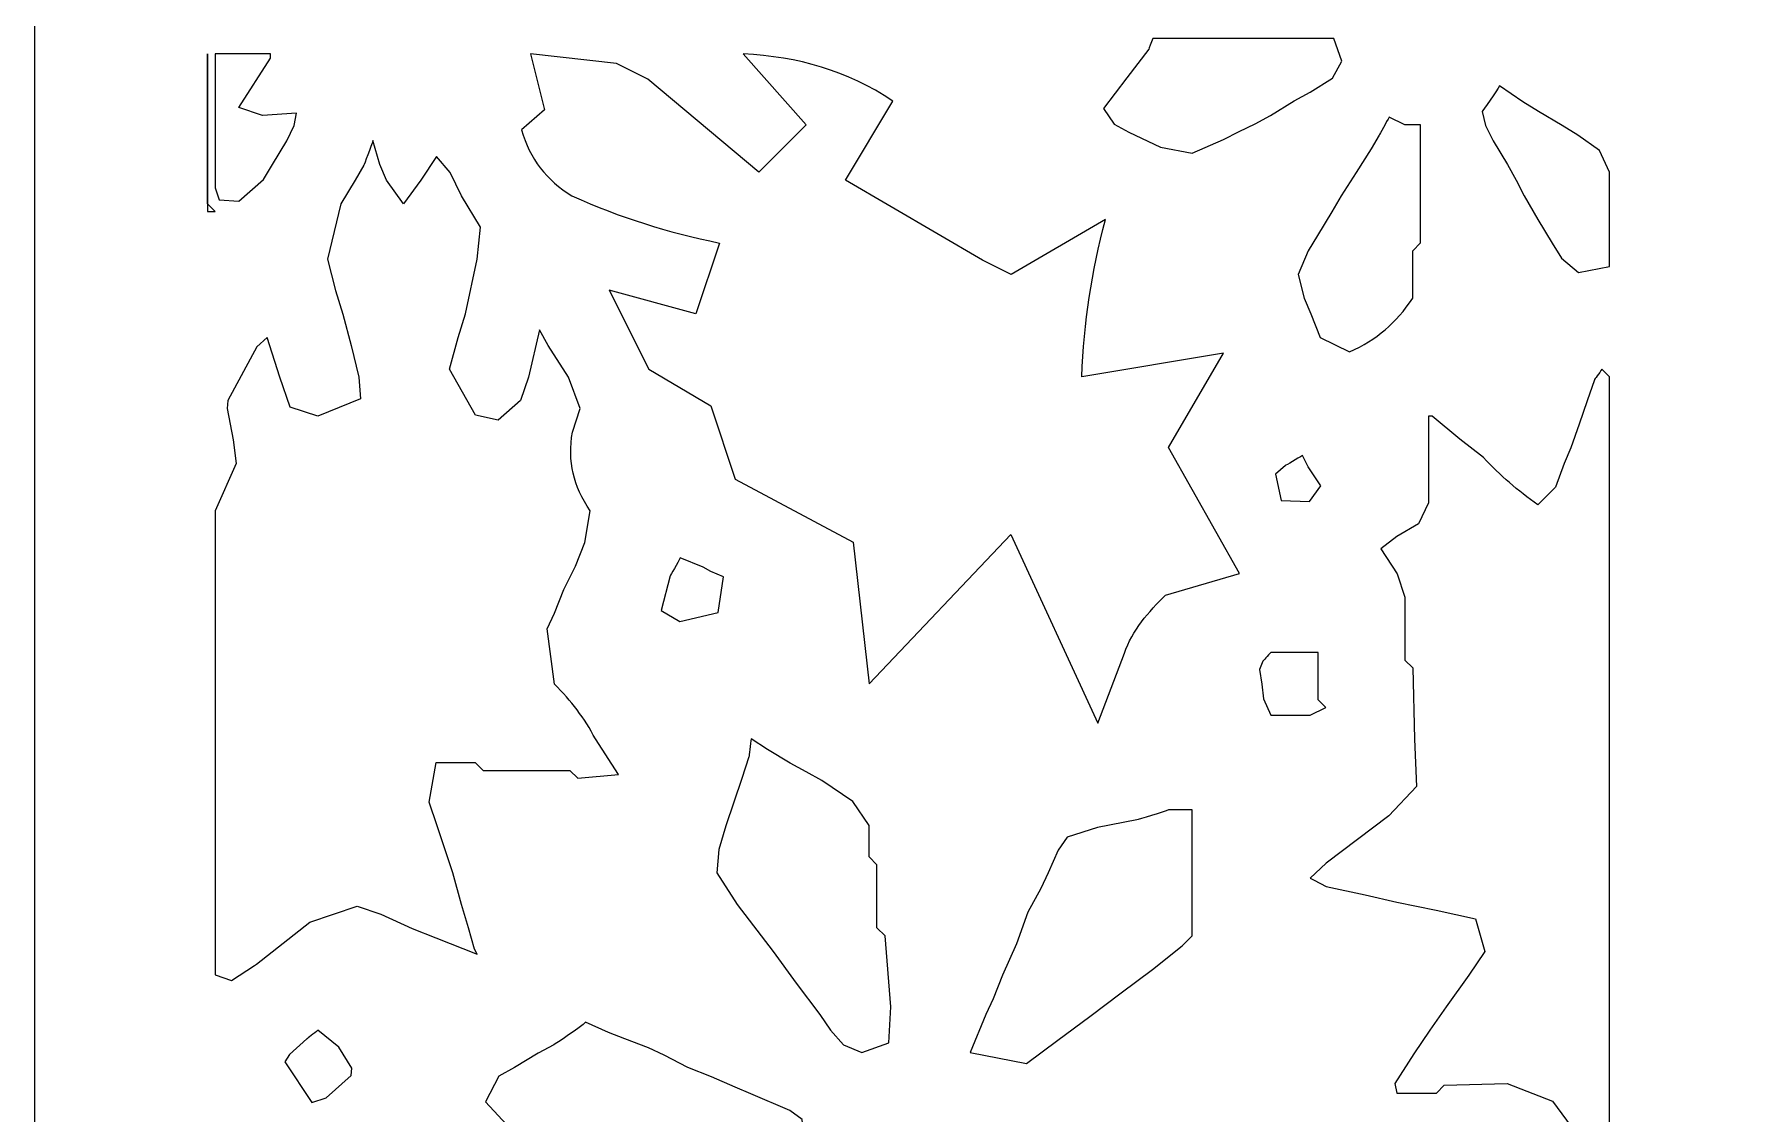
# Model space of a CAD drawing. Header units: centimetres. Extents: x -13.8 to 13.8, y -13.7 to 13.7.
# Drawn here: x 0.954 to 3.463, y 8.897 to 10.472 of the extents above; entities that cross this region are included whole.
import ezdxf

# ---------------------------------------------------------------- set-up
doc = ezdxf.new("R2010")
doc.units = ezdxf.units.CM
doc.header["$MEASUREMENT"] = 0
doc.layers.add('Layer 1', color=7, linetype='Continuous')

msp = doc.modelspace()

# ---------------------------------------------------------------- linework, layer by layer
at = {"layer": 'Layer 1', "lineweight": 0}
msp.add_lwpolyline([(0.95375, 0.85022), (13.77439, 0.85022), (13.77439, 13.67104), (0.95375, 13.67104), (0.95375, 0.85022)], close=True, dxfattribs=at)
at = {"layer": 'Layer 1', "color": 7, "lineweight": 0}
for points, knots in [([(2.58498, 10.4657), (2.58498, 10.4657), (2.84922, 10.4657), (2.84922, 10.4657), (2.84922, 10.4657), (2.84922, 10.4657), (2.86065, 10.43236), (2.86065, 10.43236), (2.86065, 10.43236), (2.86065, 10.43236), (2.84713, 10.40759), (2.84713, 10.40759), (2.84713, 10.40759), (2.84713, 10.40759), (2.81456, 10.38719), (2.81456, 10.38719), (2.81456, 10.38719), (2.81456, 10.38719), (2.79133, 10.37481), (2.79133, 10.37481), (2.79133, 10.37481), (2.79133, 10.37481), (2.75685, 10.3533), (2.75685, 10.3533), (2.75685, 10.3533), (2.75685, 10.3533), (2.73418, 10.34129), (2.73418, 10.34129), (2.73418, 10.34129), (2.73418, 10.34129), (2.71113, 10.32967), (2.71113, 10.32967), (2.71113, 10.32967), (2.71113, 10.32967), (2.68808, 10.31824), (2.68808, 10.31824), (2.68808, 10.31824), (2.68808, 10.31824), (2.64217, 10.29824), (2.64217, 10.29824), (2.64217, 10.29824), (2.64217, 10.29824), (2.59626, 10.30681), (2.59626, 10.30681), (2.59626, 10.30681), (2.59626, 10.30681), (2.55017, 10.3289), (2.55017, 10.3289), (2.55017, 10.3289), (2.55017, 10.3289), (2.52845, 10.34033), (2.52845, 10.34033), (2.52845, 10.34033), (2.52845, 10.34033), (2.51284, 10.36338), (2.51284, 10.36338), (2.51284, 10.36338), (2.51284, 10.36338), (2.54732, 10.40815), (2.54732, 10.40815), (2.54732, 10.40815), (2.54732, 10.40815), (2.57912, 10.45025), (2.57912, 10.45025), (2.57912, 10.45025), (2.57908, 10.45027), (2.58289, 10.45998), (2.58498, 10.4657)], [0, 0, 0, 0, 0.0555556, 0.0555556, 0.0555556, 0.0555556, 0.1111111, 0.1111111, 0.1111111, 0.1111111, 0.1666667, 0.1666667, 0.1666667, 0.1666667, 0.2222222, 0.2222222, 0.2222222, 0.2222222, 0.2777778, 0.2777778, 0.2777778, 0.2777778, 0.3333333, 0.3333333, 0.3333333, 0.3333333, 0.3888889, 0.3888889, 0.3888889, 0.3888889, 0.4444444, 0.4444444, 0.4444444, 0.4444444, 0.5, 0.5, 0.5, 0.5, 0.5555556, 0.5555556, 0.5555556, 0.5555556, 0.6111111, 0.6111111, 0.6111111, 0.6111111, 0.6666667, 0.6666667, 0.6666667, 0.6666667, 0.7222222, 0.7222222, 0.7222222, 0.7222222, 0.7777778, 0.7777778, 0.7777778, 0.7777778, 0.8333333, 0.8333333, 0.8333333, 0.8333333, 0.8888889, 0.8888889, 0.8888889, 0.8888889, 1, 1, 1, 1]), ([(1.21756, 10.44302), (1.21756, 10.44302), (1.29834, 10.44302), (1.29834, 10.44302), (1.29834, 10.44302), (1.29834, 10.44302), (1.29797, 10.43712), (1.29797, 10.43712), (1.29797, 10.43712), (1.29797, 10.43712), (1.25206, 10.3651), (1.25206, 10.3651), (1.25206, 10.3651), (1.25206, 10.3651), (1.28654, 10.3533), (1.28654, 10.3533), (1.28654, 10.3533), (1.28654, 10.3533), (1.33625, 10.35653), (1.33625, 10.35653), (1.33625, 10.35653), (1.33625, 10.35653), (1.33244, 10.33862), (1.33244, 10.33862), (1.33244, 10.33862), (1.33244, 10.33862), (1.32215, 10.31616), (1.32215, 10.31616), (1.32215, 10.31616), (1.32215, 10.31616), (1.30101, 10.28166), (1.30101, 10.28166), (1.30101, 10.28166), (1.30101, 10.28166), (1.28767, 10.25996), (1.28767, 10.25996), (1.28767, 10.25996), (1.28767, 10.25996), (1.25206, 10.22832), (1.25206, 10.22832), (1.25206, 10.22832), (1.25206, 10.22832), (1.22309, 10.23003), (1.22309, 10.23003), (1.22309, 10.23003), (1.22309, 10.23003), (1.21756, 10.24758), (1.21756, 10.24758), (1.21756, 10.24758), (1.21756, 10.24758), (1.21756, 10.44302), (1.21756, 10.44302)], [0, 0, 0, 0, 0.0714286, 0.0714286, 0.0714286, 0.0714286, 0.1428571, 0.1428571, 0.1428571, 0.1428571, 0.2142857, 0.2142857, 0.2142857, 0.2142857, 0.2857143, 0.2857143, 0.2857143, 0.2857143, 0.3571429, 0.3571429, 0.3571429, 0.3571429, 0.4285714, 0.4285714, 0.4285714, 0.4285714, 0.5, 0.5, 0.5, 0.5, 0.5714286, 0.5714286, 0.5714286, 0.5714286, 0.6428571, 0.6428571, 0.6428571, 0.6428571, 0.7142857, 0.7142857, 0.7142857, 0.7142857, 0.7857143, 0.7857143, 0.7857143, 0.7857143, 0.8571429, 0.8571429, 0.8571429, 0.8571429, 1, 1, 1, 1]), ([(1.67743, 10.44302), (1.67743, 10.44302), (1.80279, 10.4291), (1.80279, 10.4291), (1.80279, 10.4291), (1.80279, 10.4291), (1.84832, 10.40605), (1.84832, 10.40605), (1.84832, 10.40605), (1.84832, 10.40605), (2.01043, 10.27061), (2.01043, 10.27061), (2.01043, 10.27061), (2.01043, 10.27061), (2.0792, 10.33956), (2.0792, 10.33956), (2.0792, 10.33956), (2.0792, 10.33956), (1.98757, 10.44301), (1.98757, 10.44301), (1.98757, 10.44301), (2.06835, 10.43883), (2.13807, 10.41938), (2.20588, 10.37424), (2.20588, 10.37424), (2.20588, 10.37424), (2.13693, 10.25899), (2.13693, 10.25899), (2.13693, 10.25899), (2.13693, 10.25899), (2.33656, 10.1422), (2.33656, 10.1422), (2.33656, 10.1422), (2.33656, 10.1422), (2.37828, 10.12124), (2.37828, 10.12124), (2.37828, 10.12124), (2.37828, 10.12124), (2.516, 10.20165), (2.516, 10.20165), (2.516, 10.20165), (2.49563, 10.12336), (2.48457, 10.05248), (2.48152, 9.97191), (2.48152, 9.97191), (2.48152, 9.97191), (2.68821, 10.00639), (2.68821, 10.00639), (2.68821, 10.00639), (2.68821, 10.00639), (2.60801, 9.86846), (2.60801, 9.86846), (2.60801, 9.86846), (2.60801, 9.86846), (2.71146, 9.68481), (2.71146, 9.68481), (2.71146, 9.68481), (2.71146, 9.68481), (2.60343, 9.65338), (2.60343, 9.65338), (2.60343, 9.65338), (2.57922, 9.62899), (2.55467, 9.60157), (2.54361, 9.56842), (2.54361, 9.56842), (2.54361, 9.56842), (2.50456, 9.46632), (2.50456, 9.46632), (2.50456, 9.46632), (2.50456, 9.46632), (2.37806, 9.74196), (2.37806, 9.74196), (2.37806, 9.74196), (2.37806, 9.74196), (2.17137, 9.52384), (2.17137, 9.52384), (2.17137, 9.52384), (2.17137, 9.52384), (2.14814, 9.73053), (2.14814, 9.73053), (2.14814, 9.73053), (2.14814, 9.73053), (1.97592, 9.82255), (1.97592, 9.82255), (1.97592, 9.82255), (1.97592, 9.82255), (1.94028, 9.92942), (1.94028, 9.92942), (1.94028, 9.92942), (1.94028, 9.92942), (1.84979, 9.98313), (1.84979, 9.98313), (1.84979, 9.98313), (1.84979, 9.98313), (1.79206, 10.09838), (1.79206, 10.09838), (1.79206, 10.09838), (1.79206, 10.09838), (1.91856, 10.0639), (1.91856, 10.0639), (1.91856, 10.0639), (1.91856, 10.0639), (1.95304, 10.16714), (1.95304, 10.16714), (1.95304, 10.16714), (1.87607, 10.18296), (1.8094, 10.20392), (1.73777, 10.23591), (1.73777, 10.23591), (1.70099, 10.25877), (1.67604, 10.28983), (1.66443, 10.33211), (1.66443, 10.33211), (1.66443, 10.33211), (1.69795, 10.36164), (1.69795, 10.36164), (1.69795, 10.36164), (1.69795, 10.36164), (1.67743, 10.44302), (1.67743, 10.44302)], [0, 0, 0, 0, 0.0322581, 0.0322581, 0.0322581, 0.0322581, 0.0645161, 0.0645161, 0.0645161, 0.0645161, 0.0967742, 0.0967742, 0.0967742, 0.0967742, 0.1290323, 0.1290323, 0.1290323, 0.1290323, 0.1612903, 0.1612903, 0.1612903, 0.1612903, 0.1935484, 0.1935484, 0.1935484, 0.1935484, 0.2258065, 0.2258065, 0.2258065, 0.2258065, 0.2580645, 0.2580645, 0.2580645, 0.2580645, 0.2903226, 0.2903226, 0.2903226, 0.2903226, 0.3225806, 0.3225806, 0.3225806, 0.3225806, 0.3548387, 0.3548387, 0.3548387, 0.3548387, 0.3870968, 0.3870968, 0.3870968, 0.3870968, 0.4193548, 0.4193548, 0.4193548, 0.4193548, 0.4516129, 0.4516129, 0.4516129, 0.4516129, 0.483871, 0.483871, 0.483871, 0.483871, 0.516129, 0.516129, 0.516129, 0.516129, 0.5483871, 0.5483871, 0.5483871, 0.5483871, 0.5806452, 0.5806452, 0.5806452, 0.5806452, 0.6129032, 0.6129032, 0.6129032, 0.6129032, 0.6451613, 0.6451613, 0.6451613, 0.6451613, 0.6774194, 0.6774194, 0.6774194, 0.6774194, 0.7096774, 0.7096774, 0.7096774, 0.7096774, 0.7419355, 0.7419355, 0.7419355, 0.7419355, 0.7741935, 0.7741935, 0.7741935, 0.7741935, 0.8064516, 0.8064516, 0.8064516, 0.8064516, 0.8387097, 0.8387097, 0.8387097, 0.8387097, 0.8709677, 0.8709677, 0.8709677, 0.8709677, 0.9032258, 0.9032258, 0.9032258, 0.9032258, 0.9354839, 0.9354839, 0.9354839, 0.9354839, 1, 1, 1, 1]), ([(3.09057, 10.39672), (3.09057, 10.39672), (3.12467, 10.37309), (3.12467, 10.37309), (3.12467, 10.37309), (3.12467, 10.37309), (3.14772, 10.35917), (3.14772, 10.35917), (3.14772, 10.35917), (3.14772, 10.35917), (3.1822, 10.33859), (3.1822, 10.33859), (3.1822, 10.33859), (3.1822, 10.33859), (3.20487, 10.32467), (3.20487, 10.32467), (3.20487, 10.32467), (3.20487, 10.32467), (3.23667, 10.302), (3.23667, 10.302), (3.23667, 10.302), (3.23667, 10.302), (3.25114, 10.27057), (3.25114, 10.27057), (3.25114, 10.27057), (3.25114, 10.27057), (3.25114, 10.13283), (3.25114, 10.13283), (3.25114, 10.13283), (3.25114, 10.13283), (3.20598, 10.12389), (3.20598, 10.12389), (3.20598, 10.12389), (3.20598, 10.12389), (3.18121, 10.14485), (3.18121, 10.14485), (3.18121, 10.14485), (3.18121, 10.14485), (3.16769, 10.16694), (3.16769, 10.16694), (3.16769, 10.16694), (3.16769, 10.16694), (3.14673, 10.20142), (3.14673, 10.20142), (3.14673, 10.20142), (3.14673, 10.20142), (3.12673, 10.2359), (3.12673, 10.2359), (3.12673, 10.2359), (3.12673, 10.2359), (3.11493, 10.25895), (3.11493, 10.25895), (3.11493, 10.25895), (3.11493, 10.25895), (3.10255, 10.28162), (3.10255, 10.28162), (3.10255, 10.28162), (3.10255, 10.28162), (3.08159, 10.3161), (3.08159, 10.3161), (3.08159, 10.3161), (3.08159, 10.3161), (3.07016, 10.33859), (3.07016, 10.33859), (3.07016, 10.33859), (3.07016, 10.33859), (3.0654, 10.35917), (3.0654, 10.35917), (3.0654, 10.35917), (3.06544, 10.3592), (3.08771, 10.38987), (3.09057, 10.39672)], [0, 0, 0, 0, 0.0526316, 0.0526316, 0.0526316, 0.0526316, 0.1052632, 0.1052632, 0.1052632, 0.1052632, 0.1578947, 0.1578947, 0.1578947, 0.1578947, 0.2105263, 0.2105263, 0.2105263, 0.2105263, 0.2631579, 0.2631579, 0.2631579, 0.2631579, 0.3157895, 0.3157895, 0.3157895, 0.3157895, 0.3684211, 0.3684211, 0.3684211, 0.3684211, 0.4210526, 0.4210526, 0.4210526, 0.4210526, 0.4736842, 0.4736842, 0.4736842, 0.4736842, 0.5263158, 0.5263158, 0.5263158, 0.5263158, 0.5789474, 0.5789474, 0.5789474, 0.5789474, 0.6315789, 0.6315789, 0.6315789, 0.6315789, 0.6842105, 0.6842105, 0.6842105, 0.6842105, 0.7368421, 0.7368421, 0.7368421, 0.7368421, 0.7894737, 0.7894737, 0.7894737, 0.7894737, 0.8421053, 0.8421053, 0.8421053, 0.8421053, 0.8947368, 0.8947368, 0.8947368, 0.8947368, 1, 1, 1, 1]), ([(2.9296, 10.351), (2.9296, 10.351), (2.95267, 10.33957), (2.95267, 10.33957), (2.95267, 10.33957), (2.95267, 10.33957), (2.97532, 10.33957), (2.97532, 10.33957), (2.97532, 10.33957), (2.97532, 10.33957), (2.97532, 10.16717), (2.97532, 10.16717), (2.97532, 10.16717), (2.97532, 10.16717), (2.96408, 10.15555), (2.96408, 10.15555), (2.96408, 10.15555), (2.96408, 10.15555), (2.96408, 10.0866), (2.96408, 10.0866), (2.96408, 10.0866), (2.93971, 10.05022), (2.91151, 10.02622), (2.87206, 10.0081), (2.87206, 10.0081), (2.87206, 10.0081), (2.82901, 10.02906), (2.82901, 10.02906), (2.82901, 10.02906), (2.82901, 10.02906), (2.81549, 10.06354), (2.81549, 10.06354), (2.81549, 10.06354), (2.81549, 10.06354), (2.80578, 10.08659), (2.80578, 10.08659), (2.80578, 10.08659), (2.80578, 10.08659), (2.79721, 10.12107), (2.79721, 10.12107), (2.79721, 10.12107), (2.79721, 10.12107), (2.81168, 10.15555), (2.81168, 10.15555), (2.81168, 10.15555), (2.81168, 10.15555), (2.8252, 10.17822), (2.8252, 10.17822), (2.8252, 10.17822), (2.8252, 10.17822), (2.84616, 10.2127), (2.84616, 10.2127), (2.84616, 10.2127), (2.84616, 10.2127), (2.85968, 10.23593), (2.85968, 10.23593), (2.85968, 10.23593), (2.85968, 10.23593), (2.88159, 10.27022), (2.88159, 10.27022), (2.88159, 10.27022), (2.88159, 10.27022), (2.90331, 10.3047), (2.90331, 10.3047), (2.90331, 10.3047), (2.90331, 10.3047), (2.91514, 10.3247), (2.91514, 10.3247), (2.91514, 10.3247), (2.91513, 10.32473), (2.92656, 10.34473), (2.9296, 10.351)], [0, 0, 0, 0, 0.0526316, 0.0526316, 0.0526316, 0.0526316, 0.1052632, 0.1052632, 0.1052632, 0.1052632, 0.1578947, 0.1578947, 0.1578947, 0.1578947, 0.2105263, 0.2105263, 0.2105263, 0.2105263, 0.2631579, 0.2631579, 0.2631579, 0.2631579, 0.3157895, 0.3157895, 0.3157895, 0.3157895, 0.3684211, 0.3684211, 0.3684211, 0.3684211, 0.4210526, 0.4210526, 0.4210526, 0.4210526, 0.4736842, 0.4736842, 0.4736842, 0.4736842, 0.5263158, 0.5263158, 0.5263158, 0.5263158, 0.5789474, 0.5789474, 0.5789474, 0.5789474, 0.6315789, 0.6315789, 0.6315789, 0.6315789, 0.6842105, 0.6842105, 0.6842105, 0.6842105, 0.7368421, 0.7368421, 0.7368421, 0.7368421, 0.7894737, 0.7894737, 0.7894737, 0.7894737, 0.8421053, 0.8421053, 0.8421053, 0.8421053, 0.8947368, 0.8947368, 0.8947368, 0.8947368, 1, 1, 1, 1]), ([(1.44751, 10.31653), (1.44751, 10.31653), (1.4578, 10.28166), (1.4578, 10.28166), (1.4578, 10.28166), (1.4578, 10.28166), (1.46751, 10.25899), (1.46751, 10.25899), (1.46751, 10.25899), (1.46751, 10.25899), (1.49228, 10.22414), (1.49228, 10.22414), (1.49228, 10.22414), (1.49228, 10.22414), (1.51723, 10.25899), (1.51723, 10.25899), (1.51723, 10.25899), (1.51723, 10.25899), (1.5403, 10.29347), (1.5403, 10.29347), (1.5403, 10.29347), (1.5403, 10.29347), (1.5603, 10.27024), (1.5603, 10.27024), (1.5603, 10.27024), (1.5603, 10.27024), (1.57686, 10.23595), (1.57686, 10.23595), (1.57686, 10.23595), (1.57686, 10.23595), (1.6043, 10.19004), (1.6043, 10.19004), (1.6043, 10.19004), (1.6043, 10.19004), (1.59954, 10.14374), (1.59954, 10.14374), (1.59954, 10.14374), (1.59954, 10.14374), (1.58239, 10.06354), (1.58239, 10.06354), (1.58239, 10.06354), (1.58239, 10.06354), (1.57191, 10.02906), (1.57191, 10.02906), (1.57191, 10.02906), (1.57191, 10.02906), (1.55916, 9.98315), (1.55916, 9.98315), (1.55916, 9.98315), (1.55916, 9.98315), (1.59689, 9.9161), (1.59689, 9.9161), (1.59689, 9.9161), (1.59689, 9.9161), (1.63023, 9.90848), (1.63023, 9.90848), (1.63023, 9.90848), (1.63023, 9.90848), (1.66262, 9.93706), (1.66262, 9.93706), (1.66262, 9.93706), (1.66262, 9.93706), (1.67442, 9.97154), (1.67442, 9.97154), (1.67442, 9.97154), (1.67442, 9.97154), (1.69061, 10.04049), (1.69061, 10.04049), (1.69061, 10.04049), (1.69061, 10.04049), (1.70299, 10.01763), (1.70299, 10.01763), (1.70299, 10.01763), (1.70299, 10.01763), (1.73252, 9.97154), (1.73252, 9.97154), (1.73252, 9.97154), (1.73252, 9.97154), (1.74985, 9.92563), (1.74985, 9.92563), (1.74985, 9.92563), (1.74985, 9.92563), (1.73842, 9.89115), (1.73842, 9.89115), (1.73842, 9.89115), (1.73136, 9.84866), (1.73974, 9.81172), (1.76432, 9.77648), (1.76432, 9.77648), (1.76432, 9.77648), (1.7567, 9.73018), (1.7567, 9.73018), (1.7567, 9.73018), (1.7567, 9.73018), (1.74318, 9.6957), (1.74318, 9.6957), (1.74318, 9.6957), (1.74318, 9.6957), (1.72603, 9.66141), (1.72603, 9.66141), (1.72603, 9.66141), (1.72603, 9.66141), (1.71251, 9.62693), (1.71251, 9.62693), (1.71251, 9.62693), (1.71251, 9.62693), (1.70185, 9.60407), (1.70185, 9.60407), (1.70185, 9.60407), (1.70185, 9.60407), (1.71251, 9.52348), (1.71251, 9.52348), (1.71251, 9.52348), (1.73632, 9.49871), (1.75633, 9.47414), (1.77194, 9.44328), (1.77194, 9.44328), (1.77194, 9.44328), (1.80565, 9.39147), (1.80565, 9.39147), (1.80565, 9.39147), (1.80565, 9.39147), (1.74641, 9.38594), (1.74641, 9.38594), (1.74641, 9.38594), (1.74641, 9.38594), (1.73461, 9.39737), (1.73461, 9.39737), (1.73461, 9.39737), (1.73461, 9.39737), (1.60848, 9.39739), (1.60848, 9.39739), (1.60848, 9.39739), (1.60848, 9.39739), (1.59686, 9.40901), (1.59686, 9.40901), (1.59686, 9.40901), (1.59686, 9.40901), (1.53953, 9.40901), (1.53953, 9.40901), (1.53953, 9.40901), (1.53953, 9.40901), (1.52961, 9.35109), (1.52961, 9.35109), (1.52961, 9.35109), (1.52961, 9.35109), (1.54123, 9.31661), (1.54123, 9.31661), (1.54123, 9.31661), (1.54123, 9.31661), (1.56409, 9.24784), (1.56409, 9.24784), (1.56409, 9.24784), (1.56409, 9.24784), (1.57684, 9.20193), (1.57684, 9.20193), (1.57684, 9.20193), (1.57684, 9.20193), (1.58713, 9.16745), (1.58713, 9.16745), (1.58713, 9.16745), (1.58713, 9.16745), (1.5957, 9.13678), (1.5957, 9.13678), (1.5957, 9.13678), (1.5957, 9.13678), (1.59951, 9.12916), (1.59951, 9.12916), (1.59951, 9.12916), (1.59951, 9.12916), (1.53911, 9.15297), (1.53911, 9.15297), (1.53911, 9.15297), (1.53911, 9.15297), (1.50482, 9.1667), (1.50482, 9.1667), (1.50482, 9.1667), (1.50482, 9.1667), (1.45891, 9.18747), (1.45891, 9.18747), (1.45891, 9.18747), (1.45891, 9.18747), (1.42443, 9.19909), (1.42443, 9.19909), (1.42443, 9.19909), (1.42443, 9.19909), (1.35548, 9.17604), (1.35548, 9.17604), (1.35548, 9.17604), (1.35548, 9.17604), (1.27775, 9.11471), (1.27775, 9.11471), (1.27775, 9.11471), (1.27775, 9.11471), (1.27489, 9.1128), (1.27489, 9.1128), (1.27489, 9.1128), (1.27489, 9.1128), (1.24137, 9.09089), (1.24137, 9.09089), (1.24137, 9.09089), (1.24137, 9.09089), (1.21756, 9.09888), (1.21756, 9.09888), (1.21756, 9.09888), (1.21756, 9.09888), (1.21756, 9.77648), (1.21756, 9.77648), (1.21756, 9.77648), (1.21756, 9.77648), (1.24825, 9.84543), (1.24825, 9.84543), (1.24825, 9.84543), (1.24825, 9.84543), (1.24349, 9.87991), (1.24349, 9.87991), (1.24349, 9.87991), (1.24349, 9.87991), (1.23492, 9.92563), (1.23492, 9.92563), (1.23492, 9.92563), (1.23492, 9.92563), (1.23587, 9.93706), (1.23587, 9.93706), (1.23587, 9.93706), (1.23587, 9.93706), (1.27797, 10.01556), (1.27797, 10.01556), (1.27797, 10.01556), (1.27797, 10.01556), (1.2934, 10.02908), (1.2934, 10.02908), (1.2934, 10.02908), (1.2934, 10.02908), (1.3115, 9.97153), (1.3115, 9.97153), (1.3115, 9.97153), (1.3115, 9.97153), (1.32655, 9.92771), (1.32655, 9.92771), (1.32655, 9.92771), (1.32655, 9.92771), (1.36693, 9.91437), (1.36693, 9.91437), (1.36693, 9.91437), (1.36693, 9.91437), (1.42921, 9.93972), (1.42921, 9.93972), (1.42921, 9.93972), (1.42921, 9.93972), (1.42712, 9.97152), (1.42712, 9.97152), (1.42712, 9.97152), (1.42712, 9.97152), (1.41588, 10.01761), (1.41588, 10.01761), (1.41588, 10.01761), (1.41588, 10.01761), (1.4035, 10.06352), (1.4035, 10.06352), (1.4035, 10.06352), (1.4035, 10.06352), (1.39284, 10.098), (1.39284, 10.098), (1.39284, 10.098), (1.39284, 10.098), (1.38141, 10.14372), (1.38141, 10.14372), (1.38141, 10.14372), (1.38141, 10.14372), (1.40065, 10.2245), (1.40065, 10.2245), (1.40065, 10.2245), (1.40065, 10.2245), (1.42142, 10.25898), (1.42142, 10.25898), (1.42142, 10.25898), (1.42142, 10.25898), (1.43417, 10.2807), (1.43417, 10.2807), (1.43417, 10.2807), (1.43417, 10.2807), (1.44542, 10.30928), (1.44751, 10.31653)], [0, 0, 0, 0, 0.0138889, 0.0138889, 0.0138889, 0.0138889, 0.0277778, 0.0277778, 0.0277778, 0.0277778, 0.0416667, 0.0416667, 0.0416667, 0.0416667, 0.0555556, 0.0555556, 0.0555556, 0.0555556, 0.0694444, 0.0694444, 0.0694444, 0.0694444, 0.0833333, 0.0833333, 0.0833333, 0.0833333, 0.0972222, 0.0972222, 0.0972222, 0.0972222, 0.1111111, 0.1111111, 0.1111111, 0.1111111, 0.125, 0.125, 0.125, 0.125, 0.1388889, 0.1388889, 0.1388889, 0.1388889, 0.1527778, 0.1527778, 0.1527778, 0.1527778, 0.1666667, 0.1666667, 0.1666667, 0.1666667, 0.1805556, 0.1805556, 0.1805556, 0.1805556, 0.1944444, 0.1944444, 0.1944444, 0.1944444, 0.2083333, 0.2083333, 0.2083333, 0.2083333, 0.2222222, 0.2222222, 0.2222222, 0.2222222, 0.2361111, 0.2361111, 0.2361111, 0.2361111, 0.25, 0.25, 0.25, 0.25, 0.2638889, 0.2638889, 0.2638889, 0.2638889, 0.2777778, 0.2777778, 0.2777778, 0.2777778, 0.2916667, 0.2916667, 0.2916667, 0.2916667, 0.3055556, 0.3055556, 0.3055556, 0.3055556, 0.3194444, 0.3194444, 0.3194444, 0.3194444, 0.3333333, 0.3333333, 0.3333333, 0.3333333, 0.3472222, 0.3472222, 0.3472222, 0.3472222, 0.3611111, 0.3611111, 0.3611111, 0.3611111, 0.375, 0.375, 0.375, 0.375, 0.3888889, 0.3888889, 0.3888889, 0.3888889, 0.4027778, 0.4027778, 0.4027778, 0.4027778, 0.4166667, 0.4166667, 0.4166667, 0.4166667, 0.4305556, 0.4305556, 0.4305556, 0.4305556, 0.4444444, 0.4444444, 0.4444444, 0.4444444, 0.4583333, 0.4583333, 0.4583333, 0.4583333, 0.4722222, 0.4722222, 0.4722222, 0.4722222, 0.4861111, 0.4861111, 0.4861111, 0.4861111, 0.5, 0.5, 0.5, 0.5, 0.5138889, 0.5138889, 0.5138889, 0.5138889, 0.5277778, 0.5277778, 0.5277778, 0.5277778, 0.5416667, 0.5416667, 0.5416667, 0.5416667, 0.5555556, 0.5555556, 0.5555556, 0.5555556, 0.5694444, 0.5694444, 0.5694444, 0.5694444, 0.5833333, 0.5833333, 0.5833333, 0.5833333, 0.5972222, 0.5972222, 0.5972222, 0.5972222, 0.6111111, 0.6111111, 0.6111111, 0.6111111, 0.625, 0.625, 0.625, 0.625, 0.6388889, 0.6388889, 0.6388889, 0.6388889, 0.6527778, 0.6527778, 0.6527778, 0.6527778, 0.6666667, 0.6666667, 0.6666667, 0.6666667, 0.6805556, 0.6805556, 0.6805556, 0.6805556, 0.6944444, 0.6944444, 0.6944444, 0.6944444, 0.7083333, 0.7083333, 0.7083333, 0.7083333, 0.7222222, 0.7222222, 0.7222222, 0.7222222, 0.7361111, 0.7361111, 0.7361111, 0.7361111, 0.75, 0.75, 0.75, 0.75, 0.7638889, 0.7638889, 0.7638889, 0.7638889, 0.7777778, 0.7777778, 0.7777778, 0.7777778, 0.7916667, 0.7916667, 0.7916667, 0.7916667, 0.8055556, 0.8055556, 0.8055556, 0.8055556, 0.8194444, 0.8194444, 0.8194444, 0.8194444, 0.8333333, 0.8333333, 0.8333333, 0.8333333, 0.8472222, 0.8472222, 0.8472222, 0.8472222, 0.8611111, 0.8611111, 0.8611111, 0.8611111, 0.875, 0.875, 0.875, 0.875, 0.8888889, 0.8888889, 0.8888889, 0.8888889, 0.9027778, 0.9027778, 0.9027778, 0.9027778, 0.9166667, 0.9166667, 0.9166667, 0.9166667, 0.9305556, 0.9305556, 0.9305556, 0.9305556, 0.9444444, 0.9444444, 0.9444444, 0.9444444, 0.9583333, 0.9583333, 0.9583333, 0.9583333, 0.9722222, 0.9722222, 0.9722222, 0.9722222, 1, 1, 1, 1]), ([(3.23972, 9.98315), (3.23972, 9.98315), (3.25115, 9.97191), (3.25115, 9.97191), (3.25115, 9.97191), (3.25115, 9.97191), (3.25115, 8.81139), (3.25115, 8.81139), (3.25115, 8.81139), (3.25115, 8.81139), (3.23554, 8.82491), (3.23554, 8.82491), (3.23554, 8.82491), (3.23554, 8.82491), (3.2022, 8.86854), (3.2022, 8.86854), (3.2022, 8.86854), (3.2022, 8.86854), (3.16772, 8.91484), (3.16772, 8.91484), (3.16772, 8.91484), (3.16772, 8.91484), (3.1016, 8.94037), (3.1016, 8.94037), (3.1016, 8.94037), (3.1016, 8.94037), (3.00979, 8.93788), (3.00979, 8.93788), (3.00979, 8.93788), (3.00979, 8.93788), (2.99855, 8.92645), (2.99855, 8.92645), (2.99855, 8.92645), (2.99855, 8.92645), (2.94082, 8.92646), (2.94082, 8.92646), (2.94082, 8.92646), (2.94082, 8.92646), (2.93778, 8.94035), (2.93778, 8.94035), (2.93778, 8.94035), (2.93778, 8.94035), (2.9658, 8.98379), (2.9658, 8.98379), (2.9658, 8.98379), (2.9658, 8.98379), (2.98885, 9.01827), (2.98885, 9.01827), (2.98885, 9.01827), (2.98885, 9.01827), (3.01266, 9.05256), (3.01266, 9.05256), (3.01266, 9.05256), (3.01266, 9.05256), (3.046, 9.09847), (3.046, 9.09847), (3.046, 9.09847), (3.046, 9.09847), (3.06923, 9.13295), (3.06923, 9.13295), (3.06923, 9.13295), (3.06923, 9.13295), (3.05571, 9.18095), (3.05571, 9.18095), (3.05571, 9.18095), (3.05571, 9.18095), (2.99819, 9.19333), (2.99819, 9.19333), (2.99819, 9.19333), (2.99819, 9.19333), (2.94085, 9.20495), (2.94085, 9.20495), (2.94085, 9.20495), (2.94085, 9.20495), (2.89476, 9.21598), (2.89476, 9.21598), (2.89476, 9.21598), (2.89476, 9.21598), (2.83761, 9.22781), (2.83761, 9.22781), (2.83761, 9.22781), (2.83761, 9.22781), (2.82028, 9.23734), (2.82028, 9.23734), (2.82028, 9.23734), (2.82028, 9.23734), (2.81456, 9.2402), (2.81456, 9.2402), (2.81456, 9.2402), (2.81456, 9.2402), (2.83761, 9.26211), (2.83761, 9.26211), (2.83761, 9.26211), (2.83761, 9.26211), (2.88333, 9.29659), (2.88333, 9.29659), (2.88333, 9.29659), (2.88333, 9.29659), (2.92924, 9.33107), (2.92924, 9.33107), (2.92924, 9.33107), (2.92924, 9.33107), (2.96962, 9.37412), (2.96962, 9.37412), (2.96962, 9.37412), (2.96962, 9.37412), (2.96676, 9.44307), (2.96676, 9.44307), (2.96676, 9.44307), (2.96676, 9.44307), (2.96409, 9.54689), (2.96409, 9.54689), (2.96409, 9.54689), (2.96409, 9.54689), (2.95266, 9.55832), (2.95266, 9.55832), (2.95266, 9.55832), (2.95266, 9.55832), (2.95266, 9.65034), (2.95266, 9.65034), (2.95266, 9.65034), (2.95266, 9.65034), (2.9416, 9.68444), (2.9416, 9.68444), (2.9416, 9.68444), (2.9416, 9.68444), (2.91779, 9.72101), (2.91779, 9.72101), (2.91779, 9.72101), (2.91779, 9.72101), (2.94084, 9.73892), (2.94084, 9.73892), (2.94084, 9.73892), (2.94084, 9.73892), (2.97227, 9.7572), (2.97227, 9.7572), (2.97227, 9.7572), (2.97227, 9.7572), (2.98714, 9.78805), (2.98714, 9.78805), (2.98714, 9.78805), (2.98714, 9.78805), (2.98714, 9.91436), (2.98714, 9.91436), (2.98714, 9.91436), (2.98714, 9.91436), (2.99265, 9.91433), (2.99265, 9.91433), (2.99265, 9.91433), (2.99265, 9.91433), (3.03266, 9.88081), (3.03266, 9.88081), (3.03266, 9.88081), (3.03266, 9.88081), (3.06714, 9.85395), (3.06714, 9.85395), (3.06714, 9.85395), (3.09209, 9.82786), (3.11686, 9.80556), (3.14675, 9.78518), (3.14675, 9.78518), (3.14675, 9.78518), (3.17247, 9.8109), (3.17247, 9.8109), (3.17247, 9.8109), (3.17247, 9.8109), (3.18485, 9.84538), (3.18485, 9.84538), (3.18485, 9.84538), (3.18485, 9.84538), (3.19456, 9.86805), (3.19456, 9.86805), (3.19456, 9.86805), (3.19456, 9.86805), (3.20694, 9.90253), (3.20694, 9.90253), (3.20694, 9.90253), (3.20694, 9.90253), (3.21837, 9.93701), (3.21837, 9.93701), (3.21837, 9.93701), (3.21837, 9.93701), (3.22903, 9.96768), (3.22903, 9.96768), (3.22903, 9.96768), (3.22905, 9.96773), (3.23667, 9.97744), (3.23972, 9.98315)], [0, 0, 0, 0, 0.0208333, 0.0208333, 0.0208333, 0.0208333, 0.0416667, 0.0416667, 0.0416667, 0.0416667, 0.0625, 0.0625, 0.0625, 0.0625, 0.0833333, 0.0833333, 0.0833333, 0.0833333, 0.1041667, 0.1041667, 0.1041667, 0.1041667, 0.125, 0.125, 0.125, 0.125, 0.1458333, 0.1458333, 0.1458333, 0.1458333, 0.1666667, 0.1666667, 0.1666667, 0.1666667, 0.1875, 0.1875, 0.1875, 0.1875, 0.2083333, 0.2083333, 0.2083333, 0.2083333, 0.2291667, 0.2291667, 0.2291667, 0.2291667, 0.25, 0.25, 0.25, 0.25, 0.2708333, 0.2708333, 0.2708333, 0.2708333, 0.2916667, 0.2916667, 0.2916667, 0.2916667, 0.3125, 0.3125, 0.3125, 0.3125, 0.3333333, 0.3333333, 0.3333333, 0.3333333, 0.3541667, 0.3541667, 0.3541667, 0.3541667, 0.375, 0.375, 0.375, 0.375, 0.3958333, 0.3958333, 0.3958333, 0.3958333, 0.4166667, 0.4166667, 0.4166667, 0.4166667, 0.4375, 0.4375, 0.4375, 0.4375, 0.4583333, 0.4583333, 0.4583333, 0.4583333, 0.4791667, 0.4791667, 0.4791667, 0.4791667, 0.5, 0.5, 0.5, 0.5, 0.5208333, 0.5208333, 0.5208333, 0.5208333, 0.5416667, 0.5416667, 0.5416667, 0.5416667, 0.5625, 0.5625, 0.5625, 0.5625, 0.5833333, 0.5833333, 0.5833333, 0.5833333, 0.6041667, 0.6041667, 0.6041667, 0.6041667, 0.625, 0.625, 0.625, 0.625, 0.6458333, 0.6458333, 0.6458333, 0.6458333, 0.6666667, 0.6666667, 0.6666667, 0.6666667, 0.6875, 0.6875, 0.6875, 0.6875, 0.7083333, 0.7083333, 0.7083333, 0.7083333, 0.7291667, 0.7291667, 0.7291667, 0.7291667, 0.75, 0.75, 0.75, 0.75, 0.7708333, 0.7708333, 0.7708333, 0.7708333, 0.7916667, 0.7916667, 0.7916667, 0.7916667, 0.8125, 0.8125, 0.8125, 0.8125, 0.8333333, 0.8333333, 0.8333333, 0.8333333, 0.8541667, 0.8541667, 0.8541667, 0.8541667, 0.875, 0.875, 0.875, 0.875, 0.8958333, 0.8958333, 0.8958333, 0.8958333, 0.9166667, 0.9166667, 0.9166667, 0.9166667, 0.9375, 0.9375, 0.9375, 0.9375, 0.9583333, 0.9583333, 0.9583333, 0.9583333, 1, 1, 1, 1]), ([(2.8031, 9.85705), (2.8031, 9.85705), (2.81167, 9.84049), (2.81167, 9.84049), (2.81167, 9.84049), (2.81167, 9.84049), (2.82995, 9.81268), (2.82995, 9.81268), (2.82995, 9.81268), (2.82995, 9.81268), (2.81376, 9.78982), (2.81376, 9.78982), (2.81376, 9.78982), (2.81376, 9.78982), (2.77241, 9.79154), (2.77241, 9.79154), (2.77241, 9.79154), (2.77241, 9.79154), (2.76384, 9.82983), (2.76384, 9.82983), (2.76384, 9.82983), (2.76384, 9.82983), (2.77831, 9.84221), (2.77831, 9.84221), (2.77831, 9.84221), (2.77834, 9.84218), (2.7972, 9.85284), (2.8031, 9.85705)], [0, 0, 0, 0, 0.125, 0.125, 0.125, 0.125, 0.25, 0.25, 0.25, 0.25, 0.375, 0.375, 0.375, 0.375, 0.5, 0.5, 0.5, 0.5, 0.625, 0.625, 0.625, 0.625, 0.75, 0.75, 0.75, 0.75, 1, 1, 1, 1]), ([(1.89555, 9.70751), (1.89555, 9.70751), (1.92907, 9.69399), (1.92907, 9.69399), (1.92907, 9.69399), (1.92907, 9.69399), (1.94031, 9.68751), (1.94031, 9.68751), (1.94031, 9.68751), (1.94031, 9.68751), (1.95859, 9.67989), (1.95859, 9.67989), (1.95859, 9.67989), (1.95859, 9.67989), (1.95097, 9.62787), (1.95097, 9.62787), (1.95097, 9.62787), (1.95097, 9.62787), (1.89517, 9.61472), (1.89517, 9.61472), (1.89517, 9.61472), (1.89517, 9.61472), (1.86773, 9.63073), (1.86773, 9.63073), (1.86773, 9.63073), (1.86773, 9.63073), (1.88107, 9.68161), (1.88107, 9.68161), (1.88107, 9.68161), (1.88108, 9.68161), (1.89251, 9.70158), (1.89555, 9.70751)], [0, 0, 0, 0, 0.1111111, 0.1111111, 0.1111111, 0.1111111, 0.2222222, 0.2222222, 0.2222222, 0.2222222, 0.3333333, 0.3333333, 0.3333333, 0.3333333, 0.4444444, 0.4444444, 0.4444444, 0.4444444, 0.5555556, 0.5555556, 0.5555556, 0.5555556, 0.6666667, 0.6666667, 0.6666667, 0.6666667, 0.7777778, 0.7777778, 0.7777778, 0.7777778, 1, 1, 1, 1]), ([(2.7572, 9.56958), (2.7572, 9.56958), (2.82615, 9.56958), (2.82615, 9.56958), (2.82615, 9.56958), (2.82615, 9.56958), (2.82615, 9.50063), (2.82615, 9.50063), (2.82615, 9.50063), (2.82615, 9.50063), (2.83758, 9.48939), (2.83758, 9.48939), (2.83758, 9.48939), (2.83758, 9.48939), (2.81472, 9.47796), (2.81472, 9.47796), (2.81472, 9.47796), (2.81472, 9.47796), (2.75717, 9.47796), (2.75717, 9.47796), (2.75717, 9.47796), (2.75717, 9.47796), (2.74651, 9.50177), (2.74651, 9.50177), (2.74651, 9.50177), (2.74651, 9.50177), (2.74384, 9.52349), (2.74384, 9.52349), (2.74384, 9.52349), (2.74384, 9.52349), (2.74061, 9.54482), (2.74061, 9.54482), (2.74061, 9.54482), (2.74061, 9.54482), (2.74556, 9.55683), (2.74556, 9.55683), (2.74556, 9.55683), (2.74558, 9.5568), (2.75299, 9.56577), (2.7572, 9.56958)], [0, 0, 0, 0, 0.0909091, 0.0909091, 0.0909091, 0.0909091, 0.1818182, 0.1818182, 0.1818182, 0.1818182, 0.2727273, 0.2727273, 0.2727273, 0.2727273, 0.3636364, 0.3636364, 0.3636364, 0.3636364, 0.4545455, 0.4545455, 0.4545455, 0.4545455, 0.5454545, 0.5454545, 0.5454545, 0.5454545, 0.6363636, 0.6363636, 0.6363636, 0.6363636, 0.7272727, 0.7272727, 0.7272727, 0.7272727, 0.8181818, 0.8181818, 0.8181818, 0.8181818, 1, 1, 1, 1]), ([(1.99901, 9.44348), (1.99901, 9.44348), (2.02282, 9.42805), (2.02282, 9.42805), (2.02282, 9.42805), (2.02282, 9.42805), (2.05616, 9.40805), (2.05616, 9.40805), (2.05616, 9.40805), (2.05616, 9.40805), (2.07921, 9.3953), (2.07921, 9.3953), (2.07921, 9.3953), (2.07921, 9.3953), (2.10207, 9.38292), (2.10207, 9.38292), (2.10207, 9.38292), (2.10207, 9.38292), (2.14723, 9.35225), (2.14723, 9.35225), (2.14723, 9.35225), (2.14723, 9.35225), (2.17144, 9.31701), (2.17144, 9.31701), (2.17144, 9.31701), (2.17144, 9.31701), (2.17144, 9.27129), (2.17144, 9.27129), (2.17144, 9.27129), (2.17144, 9.27129), (2.18268, 9.25946), (2.18268, 9.25946), (2.18268, 9.25946), (2.18268, 9.25946), (2.18268, 9.16783), (2.18268, 9.16783), (2.18268, 9.16783), (2.18268, 9.16783), (2.19448, 9.156), (2.19448, 9.156), (2.19448, 9.156), (2.19448, 9.156), (2.20268, 9.05257), (2.20268, 9.05257), (2.20268, 9.05257), (2.20268, 9.05257), (2.20001, 9), (2.20001, 9), (2.20001, 9), (2.20001, 9), (2.16056, 8.98553), (2.16056, 8.98553), (2.16056, 8.98553), (2.16056, 8.98553), (2.1337, 8.99715), (2.1337, 8.99715), (2.1337, 8.99715), (2.1337, 8.99715), (2.11484, 9.01829), (2.11484, 9.01829), (2.11484, 9.01829), (2.11484, 9.01829), (2.09923, 9.04096), (2.09923, 9.04096), (2.09923, 9.04096), (2.09923, 9.04096), (2.06475, 9.08705), (2.06475, 9.08705), (2.06475, 9.08705), (2.06475, 9.08705), (2.03141, 9.13296), (2.03141, 9.13296), (2.03141, 9.13296), (2.03141, 9.13296), (1.97863, 9.20191), (1.97863, 9.20191), (1.97863, 9.20191), (1.97863, 9.20191), (1.9491, 9.24782), (1.9491, 9.24782), (1.9491, 9.24782), (1.9491, 9.24782), (1.95214, 9.28211), (1.95214, 9.28211), (1.95214, 9.28211), (1.95214, 9.28211), (1.96243, 9.31659), (1.96243, 9.31659), (1.96243, 9.31659), (1.96243, 9.31659), (1.97386, 9.35107), (1.97386, 9.35107), (1.97386, 9.35107), (1.97386, 9.35107), (1.98548, 9.38555), (1.98548, 9.38555), (1.98548, 9.38555), (1.98548, 9.38555), (1.99596, 9.41735), (1.99596, 9.41735), (1.99596, 9.41735), (1.99596, 9.41737), (1.99824, 9.4366), (1.99901, 9.44348)], [0, 0, 0, 0, 0.037037, 0.037037, 0.037037, 0.037037, 0.0740741, 0.0740741, 0.0740741, 0.0740741, 0.1111111, 0.1111111, 0.1111111, 0.1111111, 0.1481481, 0.1481481, 0.1481481, 0.1481481, 0.1851852, 0.1851852, 0.1851852, 0.1851852, 0.2222222, 0.2222222, 0.2222222, 0.2222222, 0.2592593, 0.2592593, 0.2592593, 0.2592593, 0.2962963, 0.2962963, 0.2962963, 0.2962963, 0.3333333, 0.3333333, 0.3333333, 0.3333333, 0.3703704, 0.3703704, 0.3703704, 0.3703704, 0.4074074, 0.4074074, 0.4074074, 0.4074074, 0.4444444, 0.4444444, 0.4444444, 0.4444444, 0.4814815, 0.4814815, 0.4814815, 0.4814815, 0.5185185, 0.5185185, 0.5185185, 0.5185185, 0.5555556, 0.5555556, 0.5555556, 0.5555556, 0.5925926, 0.5925926, 0.5925926, 0.5925926, 0.6296296, 0.6296296, 0.6296296, 0.6296296, 0.6666667, 0.6666667, 0.6666667, 0.6666667, 0.7037037, 0.7037037, 0.7037037, 0.7037037, 0.7407407, 0.7407407, 0.7407407, 0.7407407, 0.7777778, 0.7777778, 0.7777778, 0.7777778, 0.8148148, 0.8148148, 0.8148148, 0.8148148, 0.8518519, 0.8518519, 0.8518519, 0.8518519, 0.8888889, 0.8888889, 0.8888889, 0.8888889, 0.9259259, 0.9259259, 0.9259259, 0.9259259, 1, 1, 1, 1]), ([(2.60802, 9.34003), (2.60802, 9.34003), (2.6425, 9.34003), (2.6425, 9.34003), (2.6425, 9.34003), (2.6425, 9.34003), (2.6425, 9.15601), (2.6425, 9.15601), (2.6425, 9.15601), (2.6425, 9.15601), (2.62763, 9.14154), (2.62763, 9.14154), (2.62763, 9.14154), (2.62763, 9.14154), (2.58458, 9.10706), (2.58458, 9.10706), (2.58458, 9.10706), (2.58458, 9.10706), (2.53867, 9.07258), (2.53867, 9.07258), (2.53867, 9.07258), (2.53867, 9.07258), (2.49295, 9.03829), (2.49295, 9.03829), (2.49295, 9.03829), (2.49295, 9.03829), (2.44665, 9.00381), (2.44665, 9.00381), (2.44665, 9.00381), (2.44665, 9.00381), (2.40074, 8.96992), (2.40074, 8.96992), (2.40074, 8.96992), (2.40074, 8.96992), (2.31843, 8.98553), (2.31843, 8.98553), (2.31843, 8.98553), (2.31843, 8.98553), (2.3415, 9.04096), (2.3415, 9.04096), (2.3415, 9.04096), (2.3415, 9.04096), (2.35198, 9.06401), (2.35198, 9.06401), (2.35198, 9.06401), (2.35198, 9.06401), (2.36569, 9.09849), (2.36569, 9.09849), (2.36569, 9.09849), (2.36569, 9.09849), (2.37598, 9.12154), (2.37598, 9.12154), (2.37598, 9.12154), (2.37598, 9.12154), (2.38627, 9.1444), (2.38627, 9.1444), (2.38627, 9.1444), (2.38627, 9.1444), (2.40283, 9.19049), (2.40283, 9.19049), (2.40283, 9.19049), (2.40283, 9.19049), (2.42188, 9.22497), (2.42188, 9.22497), (2.42188, 9.22497), (2.42188, 9.22497), (2.43254, 9.24783), (2.43254, 9.24783), (2.43254, 9.24783), (2.43254, 9.24783), (2.44701, 9.28117), (2.44701, 9.28117), (2.44701, 9.28117), (2.44701, 9.28117), (2.46016, 9.29985), (2.46016, 9.29985), (2.46016, 9.29985), (2.46016, 9.29985), (2.50416, 9.31395), (2.50416, 9.31395), (2.50416, 9.31395), (2.50416, 9.31395), (2.56171, 9.32538), (2.56171, 9.32538), (2.56171, 9.32538), (2.56175, 9.32535), (2.60308, 9.33699), (2.60802, 9.34003)], [0, 0, 0, 0, 0.0434783, 0.0434783, 0.0434783, 0.0434783, 0.0869565, 0.0869565, 0.0869565, 0.0869565, 0.1304348, 0.1304348, 0.1304348, 0.1304348, 0.173913, 0.173913, 0.173913, 0.173913, 0.2173913, 0.2173913, 0.2173913, 0.2173913, 0.2608696, 0.2608696, 0.2608696, 0.2608696, 0.3043478, 0.3043478, 0.3043478, 0.3043478, 0.3478261, 0.3478261, 0.3478261, 0.3478261, 0.3913043, 0.3913043, 0.3913043, 0.3913043, 0.4347826, 0.4347826, 0.4347826, 0.4347826, 0.4782609, 0.4782609, 0.4782609, 0.4782609, 0.5217391, 0.5217391, 0.5217391, 0.5217391, 0.5652174, 0.5652174, 0.5652174, 0.5652174, 0.6086957, 0.6086957, 0.6086957, 0.6086957, 0.6521739, 0.6521739, 0.6521739, 0.6521739, 0.6956522, 0.6956522, 0.6956522, 0.6956522, 0.7391304, 0.7391304, 0.7391304, 0.7391304, 0.7826087, 0.7826087, 0.7826087, 0.7826087, 0.826087, 0.826087, 0.826087, 0.826087, 0.8695652, 0.8695652, 0.8695652, 0.8695652, 0.9130435, 0.9130435, 0.9130435, 0.9130435, 1, 1, 1, 1]), ([(1.36731, 9.01827), (1.36731, 9.01827), (1.3976, 8.99332), (1.3976, 8.99332), (1.3976, 8.99332), (1.3976, 8.99332), (1.41684, 8.96265), (1.41684, 8.96265), (1.41684, 8.96265), (1.41684, 8.96265), (1.41589, 8.95199), (1.41589, 8.95199), (1.41589, 8.95199), (1.41589, 8.95199), (1.37932, 8.9196), (1.37932, 8.9196), (1.37932, 8.9196), (1.37932, 8.9196), (1.35836, 8.91275), (1.35836, 8.91275), (1.35836, 8.91275), (1.35836, 8.91275), (1.31891, 8.97199), (1.31891, 8.97199), (1.31891, 8.97199), (1.31891, 8.97199), (1.32597, 8.98265), (1.32597, 8.98265), (1.32597, 8.98265), (1.32597, 8.98265), (1.35132, 9.00551), (1.35132, 9.00551), (1.35132, 9.00551), (1.35131, 9.00552), (1.36234, 9.01446), (1.36731, 9.01827)], [0, 0, 0, 0, 0.1, 0.1, 0.1, 0.1, 0.2, 0.2, 0.2, 0.2, 0.3, 0.3, 0.3, 0.3, 0.4, 0.4, 0.4, 0.4, 0.5, 0.5, 0.5, 0.5, 0.6, 0.6, 0.6, 0.6, 0.7, 0.7, 0.7, 0.7, 0.8, 0.8, 0.8, 0.8, 1, 1, 1, 1]), ([(1.75763, 9.02988), (1.75763, 9.02988), (1.79118, 9.01501), (1.79118, 9.01501), (1.79118, 9.01501), (1.79118, 9.01501), (1.81499, 9.00548), (1.81499, 9.00548), (1.81499, 9.00548), (1.81499, 9.00548), (1.84947, 8.99233), (1.84947, 8.99233), (1.84947, 8.99233), (1.84947, 8.99233), (1.87252, 8.98167), (1.87252, 8.98167), (1.87252, 8.98167), (1.87252, 8.98167), (1.907, 8.96376), (1.907, 8.96376), (1.907, 8.96376), (1.907, 8.96376), (1.94148, 8.95024), (1.94148, 8.95024), (1.94148, 8.95024), (1.94148, 8.95024), (1.97596, 8.93537), (1.97596, 8.93537), (1.97596, 8.93537), (1.97596, 8.93537), (1.99863, 8.92545), (1.99863, 8.92545), (1.99863, 8.92545), (1.99863, 8.92545), (2.05557, 8.90087), (2.05557, 8.90087), (2.05557, 8.90087), (2.05557, 8.90087), (2.07348, 8.88791), (2.07348, 8.88791), (2.07348, 8.88791), (2.07348, 8.88791), (2.0792, 8.82314), (2.0792, 8.82314), (2.0792, 8.82314), (2.0792, 8.82314), (1.99898, 8.82314), (1.99898, 8.82314), (1.99898, 8.82314), (1.99898, 8.82314), (1.98755, 8.81134), (1.98755, 8.81134), (1.98755, 8.81134), (1.98755, 8.81134), (1.89553, 8.81134), (1.89553, 8.81134), (1.89553, 8.81134), (1.89553, 8.81134), (1.8841, 8.79991), (1.8841, 8.79991), (1.8841, 8.79991), (1.8841, 8.79991), (1.80353, 8.79991), (1.80353, 8.79991), (1.80353, 8.79991), (1.80353, 8.79991), (1.72296, 8.79419), (1.72296, 8.79419), (1.72296, 8.79419), (1.72296, 8.79419), (1.6856, 8.83401), (1.6856, 8.83401), (1.6856, 8.83401), (1.6856, 8.83401), (1.61189, 8.91365), (1.61189, 8.91365), (1.61189, 8.91365), (1.61189, 8.91365), (1.63113, 8.95098), (1.63113, 8.95098), (1.63113, 8.95098), (1.63113, 8.95098), (1.65399, 8.96373), (1.65399, 8.96373), (1.65399, 8.96373), (1.65399, 8.96373), (1.68847, 8.98469), (1.68847, 8.98469), (1.68847, 8.98469), (1.68847, 8.98469), (1.71152, 8.99707), (1.71152, 8.99707), (1.71152, 8.99707), (1.71154, 8.99713), (1.75249, 9.02398), (1.75763, 9.02988)], [0, 0, 0, 0, 0.04, 0.04, 0.04, 0.04, 0.08, 0.08, 0.08, 0.08, 0.12, 0.12, 0.12, 0.12, 0.16, 0.16, 0.16, 0.16, 0.2, 0.2, 0.2, 0.2, 0.24, 0.24, 0.24, 0.24, 0.28, 0.28, 0.28, 0.28, 0.32, 0.32, 0.32, 0.32, 0.36, 0.36, 0.36, 0.36, 0.4, 0.4, 0.4, 0.4, 0.44, 0.44, 0.44, 0.44, 0.48, 0.48, 0.48, 0.48, 0.52, 0.52, 0.52, 0.52, 0.56, 0.56, 0.56, 0.56, 0.6, 0.6, 0.6, 0.6, 0.64, 0.64, 0.64, 0.64, 0.68, 0.68, 0.68, 0.68, 0.72, 0.72, 0.72, 0.72, 0.76, 0.76, 0.76, 0.76, 0.8, 0.8, 0.8, 0.8, 0.84, 0.84, 0.84, 0.84, 0.88, 0.88, 0.88, 0.88, 0.92, 0.92, 0.92, 0.92, 1, 1, 1, 1])]:
    msp.add_open_spline(points, degree=3, knots=knots, dxfattribs=at)
at = {"layer": 'Layer 1', "color": 254, "lineweight": 0}
msp.add_open_spline([(1.20631, 10.44302), (1.20631, 10.44302), (1.20631, 10.22451), (1.20631, 10.22451), (1.20631, 10.22451), (1.20631, 10.22451), (1.21756, 10.21308), (1.21756, 10.21308), (1.21756, 10.21308), (1.21756, 10.21308), (1.20631, 10.21308), (1.20631, 10.21308), (1.20631, 10.21308), (1.20631, 10.21308), (1.20631, 10.44302), (1.20631, 10.44302)], degree=3, knots=[0, 0, 0, 0, 0.2, 0.2, 0.2, 0.2, 0.4, 0.4, 0.4, 0.4, 0.6, 0.6, 0.6, 0.6, 1, 1, 1, 1], dxfattribs=at)

doc.saveas('drawing.dxf')
